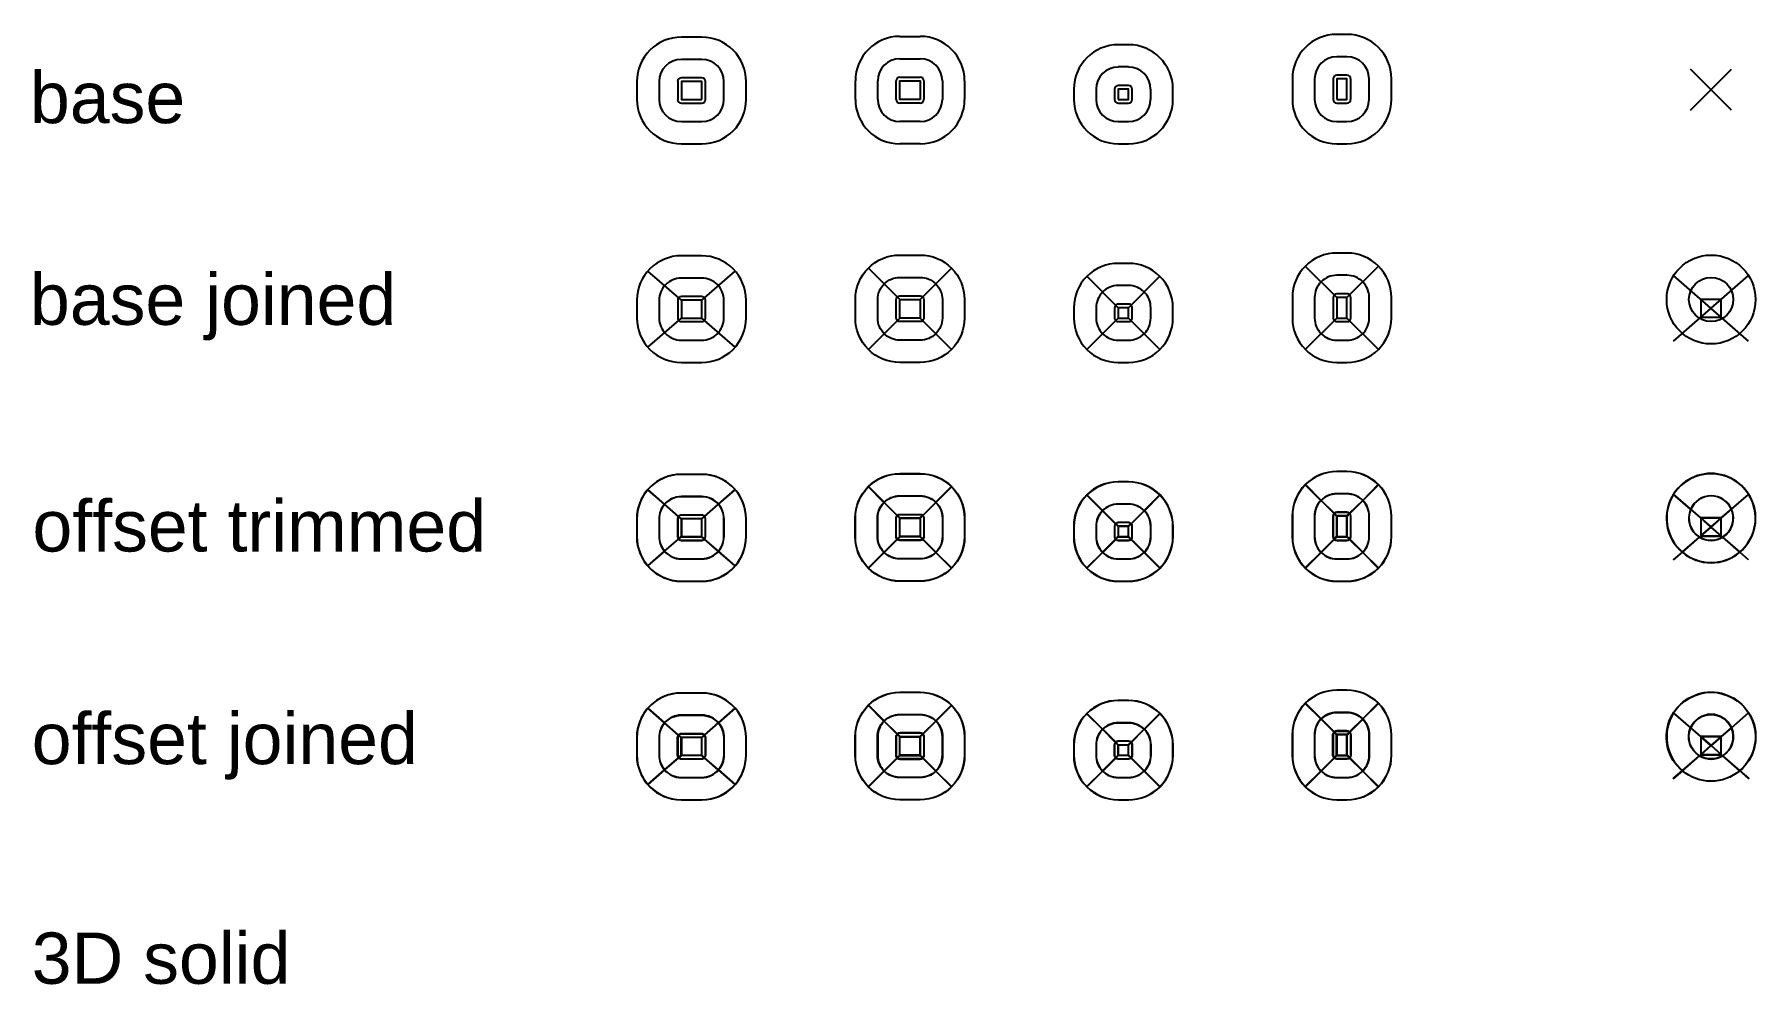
# Model space of a CAD drawing. Header units: millimetres. Extents: x 1558 to 27324, y 1800 to 8357.
# Drawn here: x 1558 to 13375, y 1800 to 8319 of the extents above; entities that cross this region are included whole.
import ezdxf

# ---------------------------------------------------------------- set-up
doc = ezdxf.new("R2010")
doc.units = ezdxf.units.MM
doc.styles.get("Standard").update_dxf_attribs({"font": 'arial.ttf'})

msp = doc.modelspace()

# ---------------------------------------------------------------- linework, layer by layer
for p, q in [((12928, 7798), (13211, 8080)), ((13211, 7798), (12928, 8080)), ((6000, 6495), (5770, 6695)), ((6140, 6495), (6369, 6695)), ((7500, 6500), (7284, 6716)), ((7640, 6500), (7855, 6716)), ((9000, 6443), (8784, 6659)), ((9070, 6443), (9286, 6659)), ((10500, 6514), (10284, 6729)), ((10570, 6514), (10786, 6729)), ((12813, 6215), (13327, 6664)), ((13327, 6215), (12813, 6664)), ((5770, 6173), (6000, 6373)), ((6369, 6173), (6140, 6373)), ((7500, 6373), (7284, 6157)), ((7640, 6373), (7855, 6157)), ((9000, 6373), (8784, 6157)), ((9070, 6373), (9286, 6157)), ((10500, 6373), (10284, 6157)), ((10570, 6373), (10786, 6157)), ((7391, 5108), (7284, 5215)), ((7392, 5109), (7285, 5216)), ((7748, 5109), (7855, 5216)), ((7748, 5108), (7855, 5215)), ((10391, 5122), (10284, 5229)), ((10392, 5122), (10285, 5230)), ((10678, 5122), (10785, 5230)), ((10679, 5122), (10786, 5229)), ((5884, 5095), (5770, 5195)), ((5885, 5096), (5771, 5196)), ((5980, 5012), (5885, 5095)), ((5981, 5012), (5885, 5095)), ((6159, 5012), (6254, 5095)), ((6160, 5012), (6255, 5095)), ((6255, 5096), (6369, 5196)), ((6255, 5095), (6370, 5195)), ((7481, 5018), (7392, 5107)), ((7482, 5019), (7393, 5108)), ((7658, 5019), (7747, 5108)), ((7658, 5018), (7748, 5107)), ((8891, 5051), (8784, 5158)), ((8892, 5052), (8785, 5159)), ((9178, 5052), (9285, 5159)), ((9179, 5051), (9286, 5158)), ((10481, 5032), (10392, 5121)), ((10482, 5033), (10393, 5122)), ((10588, 5033), (10678, 5122)), ((10589, 5032), (10678, 5121)), ((12929, 5061), (12812, 5163)), ((12930, 5062), (12813, 5164)), ((13210, 5062), (13327, 5164)), ((13210, 5061), (13327, 5163)), ((6000, 4996), (5981, 5012)), ((5999, 4995), (5981, 5011)), ((6140, 4996), (6159, 5012)), ((6140, 4995), (6159, 5011)), ((7500, 5001), (7482, 5018)), ((7499, 5000), (7482, 5018)), ((7640, 5000), (7658, 5018)), ((7640, 5001), (7657, 5018)), ((8981, 4961), (8892, 5051)), ((8982, 4962), (8893, 5051)), ((9088, 4962), (9178, 5051)), ((9089, 4961), (9178, 5051)), ((10500, 5015), (10482, 5032)), ((10499, 5014), (10482, 5031)), ((10570, 5015), (10588, 5032)), ((10571, 5014), (10588, 5031)), ((12999, 5000), (12930, 5061)), ((13000, 5001), (12930, 5061)), ((13069, 4939), (13000, 4999)), ((13070, 4940), (13001, 5000)), ((13070, 4940), (13139, 5000)), ((13070, 4939), (13140, 4999)), ((13140, 5001), (13209, 5061)), ((13140, 5000), (13210, 5061)), ((5885, 4773), (5981, 4856)), ((5885, 4773), (5980, 4856)), ((5981, 4857), (5999, 4873)), ((5981, 4856), (6000, 4872)), ((6159, 4857), (6140, 4873)), ((6159, 4856), (6140, 4872)), ((6254, 4773), (6159, 4856)), ((6255, 4773), (6160, 4856)), ((7481, 4855), (7392, 4766)), ((7482, 4854), (7393, 4765)), ((7499, 4873), (7482, 4855)), ((7500, 4872), (7482, 4855)), ((7640, 4873), (7658, 4855)), ((7640, 4872), (7657, 4855)), ((7658, 4855), (7748, 4766)), ((7658, 4854), (7747, 4765)), ((8981, 4855), (8892, 4766)), ((8982, 4854), (8893, 4765)), ((9000, 4944), (8982, 4961)), ((8999, 4943), (8982, 4961)), ((8999, 4873), (8982, 4855)), ((9000, 4872), (8982, 4855)), ((9070, 4944), (9088, 4961)), ((9088, 4855), (9070, 4872)), ((9071, 4943), (9088, 4961)), ((9071, 4873), (9088, 4855)), ((9088, 4854), (9178, 4765)), ((9089, 4855), (9178, 4766)), ((10481, 4855), (10392, 4766)), ((10482, 4854), (10393, 4765)), ((10499, 4873), (10482, 4855)), ((10500, 4872), (10482, 4855)), ((10570, 4872), (10588, 4855)), ((10571, 4873), (10588, 4855)), ((10588, 4854), (10678, 4765)), ((10589, 4855), (10678, 4766)), ((12873, 4768), (12990, 4870)), ((12873, 4767), (12990, 4869)), ((12990, 4870), (12999, 4878)), ((12991, 4870), (13000, 4877)), ((13000, 4879), (13069, 4939)), ((13001, 4878), (13070, 4939)), ((13139, 4878), (13070, 4939)), ((13140, 4879), (13070, 4939)), ((13149, 4870), (13140, 4878)), ((13149, 4870), (13140, 4877)), ((13266, 4767), (13149, 4869)), ((13267, 4768), (13150, 4870)), ((5770, 4673), (5884, 4773)), ((5771, 4672), (5885, 4772)), ((6370, 4673), (6255, 4773)), ((6369, 4672), (6255, 4772)), ((7391, 4765), (7284, 4658)), ((7392, 4764), (7285, 4657)), ((7748, 4765), (7855, 4658)), ((7748, 4764), (7855, 4657)), ((8891, 4765), (8784, 4658)), ((8892, 4764), (8785, 4657)), ((9178, 4764), (9285, 4657)), ((9179, 4765), (9286, 4658)), ((10391, 4765), (10284, 4658)), ((10392, 4764), (10285, 4657)), ((10678, 4764), (10785, 4657)), ((10679, 4765), (10786, 4658)), ((12812, 4715), (12872, 4767)), ((12813, 4714), (12873, 4767)), ((13327, 4714), (13267, 4767)), ((13327, 4715), (13268, 4767)), ((12812, 4715), (12813, 4714)), ((13327, 4714), (13327, 4715))]:
    msp.add_line(p, q)
for points in [[(6140, 8300), (6000, 8300)], [(7500, 8305), (7640, 8305)], [(10570, 8319), (10500, 8319)], [(9070, 8248), (9000, 8248)], [(10570, 8166), (10500, 8166)], [(6140, 8147), (6000, 8147)], [(7500, 8152), (7640, 8152)], [(9070, 8096), (9000, 8096)], [(10570, 8039), (10500, 8039)], [(5695, 7995), (5695, 7873)], [(5848, 7995), (5848, 7873)], [(5975, 7995), (5975, 7873)], [(6140, 8020), (6000, 8020)], [(6140, 7873), (6140, 7995), (6000, 7995), (6000, 7873), (6140, 7873)], [(6165, 7873), (6165, 7995)], [(6292, 7873), (6292, 7995)], [(6444, 7873), (6444, 7995)], [(7195, 7873), (7195, 8000)], [(7348, 7873), (7348, 8000)], [(7475, 7873), (7475, 8000)], [(7500, 8025), (7640, 8025)], [(7640, 7873), (7500, 7873), (7500, 8000), (7640, 8000), (7640, 7873)], [(7665, 8000), (7665, 7873)], [(7792, 8000), (7792, 7873)], [(7944, 8000), (7944, 7873)], [(8695, 7943), (8695, 7873)], [(8848, 7943), (8848, 7873)], [(8975, 7943), (8975, 7873)], [(9070, 7969), (9000, 7969)], [(9000, 7873), (9070, 7873), (9070, 7943), (9000, 7943), (9000, 7873)], [(9096, 7873), (9096, 7943)], [(9223, 7873), (9223, 7943)], [(9375, 7873), (9375, 7943)], [(10195, 8014), (10195, 7873)], [(10348, 8014), (10348, 7873)], [(10475, 8014), (10475, 7873)], [(10500, 7873), (10570, 7873), (10570, 8014), (10500, 8014), (10500, 7873)], [(10596, 7873), (10596, 8014)], [(10723, 7873), (10723, 8014)], [(10875, 7873), (10875, 8014)], [(6000, 7848), (6140, 7848)], [(7640, 7848), (7500, 7848)], [(9000, 7848), (9070, 7848)], [(10500, 7848), (10570, 7848)], [(6000, 7721), (6140, 7721)], [(7640, 7721), (7500, 7721)], [(9000, 7721), (9070, 7721)], [(10500, 7721), (10570, 7721)], [(6000, 7568), (6140, 7568)], [(7640, 7568), (7500, 7568)], [(9000, 7568), (9070, 7568)], [(10500, 7568), (10570, 7568)], [(7640, 6373), (7500, 6373), (7500, 6500), (7640, 6500), (7640, 6373)], [(10500, 6373), (10570, 6373), (10570, 6514), (10500, 6514), (10500, 6373)], [(13140, 6378), (13140, 6500), (13000, 6500), (13000, 6378), (13140, 6378)], [(6140, 6373), (6140, 6495), (6000, 6495), (6000, 6373), (6140, 6373)], [(9000, 6373), (9070, 6373), (9070, 6443), (9000, 6443), (9000, 6373)], [(5999, 4995), (5999, 4873)], [(6140, 4996), (6000, 4996)], [(6140, 4873), (6140, 4995), (6000, 4995), (6000, 4873), (6140, 4873)], [(6140, 4873), (6140, 4995)], [(7499, 4873), (7499, 5000)], [(7500, 5001), (7640, 5001)], [(7640, 4873), (7500, 4873), (7500, 5000), (7640, 5000), (7640, 4873)], [(7640, 5000), (7640, 4873)], [(10499, 5014), (10499, 4873)], [(10570, 5015), (10500, 5015)], [(10500, 4873), (10570, 4873), (10570, 5014), (10500, 5014), (10500, 4873)], [(10571, 4873), (10571, 5014)], [(12999, 5000), (12999, 4878)], [(13140, 5001), (13000, 5001)], [(13000, 4999), (13000, 4879)], [(13139, 5000), (13001, 5000)], [(13140, 4878), (13140, 5000)], [(13140, 4879), (13140, 4999)], [(6000, 4872), (6140, 4872)], [(7640, 4872), (7500, 4872)], [(8999, 4943), (8999, 4873)], [(9070, 4944), (9000, 4944)], [(9000, 4873), (9070, 4873), (9070, 4943), (9000, 4943), (9000, 4873)], [(9000, 4872), (9070, 4872)], [(9071, 4873), (9071, 4943)], [(10500, 4872), (10570, 4872)], [(13000, 4877), (13140, 4877)], [(13001, 4878), (13139, 4878)], [(6140, 3373), (6140, 3495), (6000, 3495), (6000, 3373), (6140, 3373)], [(7640, 3373), (7500, 3373), (7500, 3500), (7640, 3500), (7640, 3373)], [(9000, 3373), (9070, 3373), (9070, 3443), (9000, 3443), (9000, 3373)], [(10500, 3373), (10570, 3373), (10570, 3514), (10500, 3514), (10500, 3373)]]:
    msp.add_lwpolyline(points)
for points in [[(6140, 6800), (6000, 6800, 0.414214), (5695, 6495), (5695, 6373, 0.414214), (6000, 6068), (6140, 6068, 0.414214), (6444, 6373), (6444, 6495, 0.414214)], [(7500, 6068, -0.414214), (7195, 6373), (7195, 6500, -0.414214), (7500, 6805), (7640, 6805, -0.414214), (7944, 6500), (7944, 6373, -0.414214), (7640, 6068)], [(9375, 6443, 0.414214), (9070, 6748), (9000, 6748, 0.414214), (8695, 6443), (8695, 6373, 0.414214), (9000, 6068), (9070, 6068, 0.414214), (9375, 6373)], [(10570, 6819), (10500, 6819, 0.414214), (10195, 6514), (10195, 6373, 0.414214), (10500, 6068), (10570, 6068, 0.414214), (10875, 6373), (10875, 6514, 0.414214)], [(6292, 6373), (6292, 6495, 0.414214), (6140, 6647), (6000, 6647, 0.414214), (5848, 6495), (5848, 6373, 0.414214), (6000, 6221), (6140, 6221, 0.414214)], [(7640, 6652, -0.414214), (7792, 6500), (7792, 6373, -0.414214), (7640, 6221), (7500, 6221, -0.414214), (7348, 6373), (7348, 6500, -0.414214), (7500, 6652)], [(10723, 6514, 0.414214), (10570, 6666), (10500, 6666, 0.414214), (10348, 6514), (10348, 6373, 0.414214), (10500, 6221), (10570, 6221, 0.414214), (10723, 6373)], [(6140, 6520), (6000, 6520, 0.414214), (5975, 6495), (5975, 6373, 0.414214), (6000, 6348), (6140, 6348, 0.414214), (6165, 6373), (6165, 6495, 0.414214)], [(7500, 6348, -0.414214), (7475, 6373), (7475, 6500, -0.414214), (7500, 6525), (7640, 6525, -0.414214), (7665, 6500), (7665, 6373, -0.414214), (7640, 6348)], [(9223, 6443, 0.414214), (9070, 6596), (9000, 6596, 0.414214), (8848, 6443), (8848, 6373, 0.414214), (9000, 6221), (9070, 6221, 0.414214), (9223, 6373)], [(10596, 6514, 0.414214), (10570, 6539), (10500, 6539, 0.414214), (10475, 6514), (10475, 6373, 0.414214), (10500, 6348), (10570, 6348, 0.414214), (10596, 6373)], [(9000, 6469, 0.414214), (8975, 6443), (8975, 6373, 0.414214), (9000, 6348), (9070, 6348, 0.414214), (9096, 6373), (9096, 6443, 0.414214), (9070, 6469)], [(10570, 5319), (10500, 5319, 0.414214), (10194, 5014), (10194, 4873, 0.414214), (10500, 4567), (10570, 4567, 0.414214), (10876, 4873), (10876, 5014, 0.414214)], [(6140, 5300), (6000, 5300, 0.414214), (5694, 4995), (5694, 4873, 0.414214), (6000, 4567), (6140, 4567, 0.414214), (6445, 4873), (6445, 4995, 0.414214)], [(7500, 4567, -0.414214), (7194, 4873), (7194, 5000, -0.414214), (7500, 5306), (7640, 5306, -0.414214), (7945, 5000), (7945, 4873, -0.414214), (7640, 4567)], [(9376, 4943, 0.414214), (9070, 5249), (9000, 5249, 0.414214), (8694, 4943), (8694, 4873, 0.414214), (9000, 4567), (9070, 4567, 0.414214), (9376, 4873)], [(6140, 3800), (6000, 3800, 0.414214), (5694, 3495), (5694, 3373, 0.414214), (6000, 3067), (6140, 3067, 0.414214), (6445, 3373), (6445, 3495, 0.414214)], [(7500, 3067, -0.414214), (7194, 3373), (7194, 3500, -0.414214), (7500, 3806), (7640, 3806, -0.414214), (7945, 3500), (7945, 3373, -0.414214), (7640, 3067)], [(10570, 3819), (10500, 3819, 0.414214), (10194, 3514), (10194, 3373, 0.414214), (10500, 3067), (10570, 3067, 0.414214), (10876, 3373), (10876, 3514, 0.414214)], [(12872, 3267, -2.724131), (13268, 3267), (13327, 3215), (13327, 3214), (13267, 3267, -0.365659), (12873, 3267), (12813, 3214), (12812, 3215)], [(12813, 3664, -0.548415), (13327, 3664), (13210, 3562, 0.651747), (12930, 3562)], [(9376, 3443, 0.414214), (9070, 3749), (9000, 3749, 0.414214), (8694, 3443), (8694, 3373, 0.414214), (9000, 3067), (9070, 3067, 0.414214), (9376, 3373)], [(10393, 3622, -0.198263), (10500, 3666), (10570, 3666, -0.198263), (10678, 3622), (10588, 3533, 0.19513), (10570, 3540), (10500, 3540, 0.19513), (10482, 3533)], [(5980, 3356, -0.177576), (5974, 3373), (5974, 3495, -0.177576), (5980, 3512), (5885, 3595, 0.180689), (5848, 3495), (5848, 3373, 0.180689), (5885, 3273)], [(5885, 3595, -0.215955), (6000, 3647), (6140, 3647, -0.215955), (6254, 3595), (6159, 3512, 0.2128), (6140, 3521), (6000, 3521, 0.2128), (5981, 3512)], [(6160, 3356, 0.177576), (6166, 3373), (6166, 3495, 0.177576), (6160, 3512), (6255, 3595, -0.180689), (6292, 3495), (6292, 3373, -0.180689), (6255, 3273)], [(7392, 3607, 0.198263), (7348, 3500), (7348, 3373, 0.198263), (7392, 3266), (7481, 3355, -0.19513), (7474, 3373), (7474, 3500, -0.19513), (7481, 3518)], [(7658, 3519, 0.19513), (7640, 3526), (7500, 3526, 0.19513), (7482, 3519), (7393, 3608, -0.198263), (7500, 3652), (7640, 3652, -0.198263), (7747, 3608)], [(7748, 3266, 0.198263), (7792, 3373), (7792, 3500, 0.198263), (7748, 3607), (7658, 3518, -0.19513), (7666, 3500), (7666, 3373, -0.19513), (7658, 3355)], [(8981, 3355, -0.19513), (8974, 3373), (8974, 3443, -0.19513), (8981, 3461), (8892, 3551, 0.198263), (8848, 3443), (8848, 3373, 0.198263), (8892, 3266)], [(8893, 3551, -0.198263), (9000, 3596), (9070, 3596, -0.198263), (9178, 3551), (9088, 3462, 0.19513), (9070, 3469), (9000, 3469, 0.19513), (8982, 3462)], [(9178, 3551, -0.198263), (9223, 3443), (9223, 3373, -0.198263), (9178, 3266), (9089, 3355, 0.19513), (9096, 3373), (9096, 3443, 0.19513), (9089, 3461)], [(10392, 3621, 0.198263), (10348, 3514), (10348, 3373, 0.198263), (10392, 3266), (10481, 3355, -0.19513), (10474, 3373), (10474, 3514, -0.19513), (10481, 3532)], [(10678, 3621, -0.198263), (10723, 3514), (10723, 3373, -0.198263), (10678, 3266), (10589, 3355, 0.19513), (10596, 3373), (10596, 3514, 0.19513), (10589, 3532)], [(12990, 3370, -0.373514), (12929, 3561), (12812, 3663, 0.374279), (12873, 3268)], [(12930, 3561), (12999, 3500), (12999, 3378), (12990, 3370, -0.373505)], [(12930, 3561, -0.652858), (13209, 3561), (13140, 3501), (13000, 3501)], [(13149, 3370), (13140, 3378), (13140, 3500), (13210, 3561, -0.373505)], [(13210, 3561), (13327, 3663, -0.374279), (13267, 3268), (13150, 3370, 0.373514)], [(5999, 3373), (5999, 3495), (5981, 3511, 0.177464), (5975, 3495), (5975, 3373, 0.177464), (5981, 3357)], [(5981, 3512, -0.212686), (6000, 3520), (6140, 3520, -0.212686), (6159, 3512), (6140, 3496), (6000, 3496)], [(6140, 3373), (6140, 3495), (6159, 3511, -0.177464), (6165, 3495), (6165, 3373, -0.177464), (6159, 3357)], [(7482, 3518, 0.195017), (7475, 3500), (7475, 3373, 0.195017), (7482, 3355), (7499, 3373), (7499, 3500)], [(7657, 3518, 0.195017), (7640, 3525), (7500, 3525, 0.195017), (7482, 3518), (7500, 3501), (7640, 3501)], [(7640, 3373), (7640, 3500), (7658, 3518, -0.195017), (7665, 3500), (7665, 3373, -0.195017), (7658, 3355)], [(8999, 3373), (8999, 3443), (8982, 3461, 0.195017), (8975, 3443), (8975, 3373, 0.195017), (8982, 3355)], [(9000, 3444), (9070, 3444), (9088, 3461, 0.195017), (9070, 3469), (9000, 3469, 0.195017), (8982, 3461)], [(9088, 3461, -0.195017), (9096, 3443), (9096, 3373, -0.195017), (9088, 3355), (9071, 3373), (9071, 3443)], [(10499, 3373), (10499, 3514), (10482, 3531, 0.195017), (10475, 3514), (10475, 3373, 0.195017), (10482, 3355)], [(10570, 3515), (10500, 3515), (10482, 3532, -0.195017), (10500, 3539), (10570, 3539, -0.195017), (10588, 3532)], [(10588, 3531, -0.195017), (10596, 3514), (10596, 3373, -0.195017), (10588, 3355), (10571, 3373), (10571, 3514)], [(6159, 3356, -0.2128), (6140, 3347), (6000, 3347, -0.2128), (5981, 3356), (5885, 3273, 0.215955), (6000, 3221), (6140, 3221, 0.215955), (6254, 3273)], [(6140, 3372), (6000, 3372), (5981, 3356, 0.212686), (6000, 3348), (6140, 3348, 0.212686), (6159, 3356)], [(7482, 3354, 0.19513), (7500, 3347), (7640, 3347, 0.19513), (7658, 3354), (7747, 3265, -0.198263), (7640, 3221), (7500, 3221, -0.198263), (7393, 3265)], [(7500, 3372), (7640, 3372), (7657, 3355, -0.195017), (7640, 3348), (7500, 3348, -0.195017), (7482, 3355)], [(9088, 3354, -0.19513), (9070, 3347), (9000, 3347, -0.19513), (8982, 3354), (8893, 3265, 0.198263), (9000, 3221), (9070, 3221, 0.198263), (9178, 3265)], [(9070, 3372), (9000, 3372), (8982, 3355, 0.195017), (9000, 3348), (9070, 3348, 0.195017), (9088, 3355)], [(10393, 3265, 0.198263), (10500, 3221), (10570, 3221, 0.198263), (10678, 3265), (10588, 3354, -0.19513), (10570, 3347), (10500, 3347, -0.19513), (10482, 3354)], [(10500, 3372), (10570, 3372), (10588, 3355, -0.195017), (10570, 3348), (10500, 3348, -0.195017), (10482, 3355)], [(12990, 3369, 0.280039), (13149, 3369), (13266, 3267, -0.365442), (12873, 3267)], [(12991, 3370), (13000, 3377), (13140, 3377), (13149, 3370, -0.279184)]]:
    msp.add_lwpolyline(points, format="xyb", close=True)
for points in [[(10785, 5230, 0.198588), (10570, 5319), (10500, 5319, 0.198588), (10285, 5230)], [(6369, 5196, 0.216282), (6140, 5300), (6000, 5300, 0.216282), (5771, 5196)], [(7284, 4658, -0.198588), (7195, 4873), (7195, 5000, -0.198588), (7284, 5215)], [(7285, 5216, -0.198588), (7500, 5305), (7640, 5305, -0.198588), (7855, 5216, -0.198588)], [(7855, 5215, -0.198588), (7944, 5000), (7944, 4873, -0.198588), (7855, 4658, -0.198588)], [(9285, 5159, 0.198588), (9070, 5248), (9000, 5248, 0.198588), (8785, 5159)], [(10284, 5229, 0.198588), (10195, 5014), (10195, 4873, 0.198588), (10284, 4658, 0.198588)], [(10786, 4658, 0.198588), (10875, 4873), (10875, 5014, 0.198588), (10786, 5229)], [(5770, 5195, 0.181012), (5695, 4995), (5695, 4873, 0.181012), (5770, 4673, 0.181012)], [(5884, 5095, 0.180692), (5847, 4995), (5847, 4873, 0.180692), (5884, 4773)], [(5885, 5095, 0.180689), (5848, 4995), (5848, 4873, 0.180689), (5885, 4773)], [(6255, 5096, 0.215958), (6140, 5148), (6000, 5148, 0.215958), (5885, 5096)], [(6254, 5095, 0.215955), (6140, 5147), (6000, 5147, 0.215955), (5885, 5095)], [(6255, 4773, 0.180689), (6292, 4873), (6292, 4995, 0.180689), (6255, 5095)], [(6255, 4773, 0.180692), (6293, 4873), (6293, 4995, 0.180692), (6255, 5095)], [(6370, 4673, 0.181012), (6444, 4873), (6444, 4995, 0.181012), (6370, 5195)], [(7391, 4765, -0.198266), (7347, 4873), (7347, 5000, -0.198266), (7391, 5108)], [(7392, 4766, -0.198263), (7348, 4873), (7348, 5000, -0.198263), (7392, 5107)], [(7392, 5109, -0.198266), (7500, 5153), (7640, 5153, -0.198266), (7748, 5109, -0.198266)], [(7393, 5108, -0.198263), (7500, 5152), (7640, 5152, -0.198263), (7747, 5108, -0.198263)], [(7748, 5108, -0.198266), (7793, 5000), (7793, 4873, -0.198266), (7748, 4765, -0.198266)], [(7748, 5107, -0.198263), (7792, 5000), (7792, 4873, -0.198263), (7748, 4766, -0.198263)], [(8784, 5158, 0.198588), (8695, 4943), (8695, 4873, 0.198588), (8784, 4658, 0.198588)], [(9178, 5052, 0.198266), (9070, 5096), (9000, 5096, 0.198266), (8892, 5052)], [(9178, 5051, 0.198263), (9070, 5096), (9000, 5096, 0.198263), (8893, 5051)], [(9286, 4658, 0.198588), (9375, 4873), (9375, 4943, 0.198588), (9286, 5158)], [(10391, 5122, 0.198266), (10347, 5014), (10347, 4873, 0.198266), (10391, 4765, 0.198266)], [(10392, 5121, 0.198263), (10348, 5014), (10348, 4873, 0.198263), (10392, 4766, 0.198263)], [(10678, 5122, 0.198266), (10570, 5167), (10500, 5167, 0.198266), (10392, 5122)], [(10678, 5122, 0.198263), (10570, 5166), (10500, 5166, 0.198263), (10393, 5122)], [(10678, 4766, 0.198263), (10723, 4873), (10723, 5014, 0.198263), (10678, 5121)], [(10679, 4765, 0.198266), (10723, 4873), (10723, 5014, 0.198266), (10679, 5122)], [(5980, 5012, 0.177576), (5974, 4995), (5974, 4873, 0.177576), (5980, 4856)], [(5981, 5011, 0.177464), (5975, 4995), (5975, 4873, 0.177464), (5981, 4857)], [(6159, 5012, 0.2128), (6140, 5021), (6000, 5021, 0.2128), (5981, 5012)], [(6159, 5012, 0.212686), (6140, 5020), (6000, 5020, 0.212686), (5981, 5012)], [(6159, 4857, 0.177464), (6165, 4873), (6165, 4995, 0.177464), (6159, 5011)], [(6160, 4856, 0.177576), (6166, 4873), (6166, 4995, 0.177576), (6160, 5012)], [(7481, 4855, -0.19513), (7474, 4873), (7474, 5000, -0.19513), (7481, 5018)], [(7482, 4855, -0.195017), (7475, 4873), (7475, 5000, -0.195017), (7482, 5018)], [(7482, 5019, -0.19513), (7500, 5026), (7640, 5026, -0.19513), (7658, 5019, -0.19513)], [(7482, 5018, -0.195017), (7500, 5025), (7640, 5025, -0.195017), (7657, 5018, -0.195017)], [(7658, 5018, -0.195017), (7665, 5000), (7665, 4873, -0.195017), (7658, 4855, -0.195017)], [(7658, 5018, -0.19513), (7666, 5000), (7666, 4873, -0.19513), (7658, 4855, -0.19513)], [(8891, 5051, 0.198266), (8847, 4943), (8847, 4873, 0.198266), (8891, 4765, 0.198266)], [(8892, 5051, 0.198263), (8848, 4943), (8848, 4873, 0.198263), (8892, 4766, 0.198263)], [(9088, 4961, 0.195017), (9070, 4969), (9000, 4969, 0.195017), (8982, 4961)], [(9088, 4962, 0.19513), (9070, 4969), (9000, 4969, 0.19513), (8982, 4962)], [(9178, 4766, 0.198263), (9223, 4873), (9223, 4943, 0.198263), (9178, 5051)], [(9179, 4765, 0.198266), (9223, 4873), (9223, 4943, 0.198266), (9179, 5051)], [(10481, 5032, 0.19513), (10474, 5014), (10474, 4873, 0.19513), (10481, 4855, 0.19513)], [(10482, 5031, 0.195017), (10475, 5014), (10475, 4873, 0.195017), (10482, 4855, 0.195017)], [(10588, 5033, 0.19513), (10570, 5040), (10500, 5040, 0.19513), (10482, 5033)], [(10588, 5032, 0.195017), (10570, 5039), (10500, 5039, 0.195017), (10482, 5032)], [(10588, 4855, 0.195017), (10596, 4873), (10596, 5014, 0.195017), (10588, 5031)], [(10589, 4855, 0.19513), (10596, 4873), (10596, 5014, 0.19513), (10589, 5032)], [(5981, 4856, 0.212686), (6000, 4848), (6140, 4848, 0.212686), (6159, 4856, 0.212686)], [(5981, 4856, 0.2128), (6000, 4847), (6140, 4847, 0.2128), (6159, 4856, 0.2128)], [(7657, 4855, -0.195017), (7640, 4848), (7500, 4848, -0.195017), (7482, 4855, -0.195017)], [(7658, 4854, -0.19513), (7640, 4847), (7500, 4847, -0.19513), (7482, 4854, -0.19513)], [(8981, 4961, 0.19513), (8974, 4943), (8974, 4873, 0.19513), (8981, 4855, 0.19513)], [(8982, 4961, 0.195017), (8975, 4943), (8975, 4873, 0.195017), (8982, 4855, 0.195017)], [(8982, 4855, 0.195017), (9000, 4848), (9070, 4848, 0.195017), (9088, 4855, 0.195017)], [(8982, 4854, 0.19513), (9000, 4847), (9070, 4847, 0.19513), (9088, 4854, 0.19513)], [(9088, 4855, 0.195017), (9096, 4873), (9096, 4943, 0.195017), (9088, 4961)], [(9089, 4855, 0.19513), (9096, 4873), (9096, 4943, 0.19513), (9089, 4961)], [(10482, 4855, 0.195017), (10500, 4848), (10570, 4848, 0.195017), (10588, 4855)], [(10482, 4854, 0.19513), (10500, 4847), (10570, 4847, 0.19513), (10588, 4854)], [(5885, 4773, 0.215955), (6000, 4721), (6140, 4721, 0.215955), (6254, 4773, 0.215955)], [(5885, 4772, 0.215958), (6000, 4720), (6140, 4720, 0.215958), (6255, 4772, 0.215958)], [(7748, 4764, -0.198266), (7640, 4720), (7500, 4720, -0.198266), (7392, 4764, -0.198266)], [(7747, 4765, -0.198263), (7640, 4721), (7500, 4721, -0.198263), (7393, 4765, -0.198263)], [(8892, 4764, 0.198266), (9000, 4720), (9070, 4720, 0.198266), (9178, 4764, 0.198266)], [(8893, 4765, 0.198263), (9000, 4721), (9070, 4721, 0.198263), (9178, 4765, 0.198263)], [(10392, 4764, 0.198266), (10500, 4720), (10570, 4720, 0.198266), (10678, 4764)], [(10393, 4765, 0.198263), (10500, 4721), (10570, 4721, 0.198263), (10678, 4765)], [(5771, 4672, 0.216282), (6000, 4568), (6140, 4568, 0.216282), (6369, 4672)], [(7855, 4657, -0.198588), (7640, 4568), (7500, 4568, -0.198588), (7285, 4657, -0.198588)], [(8785, 4657, 0.198588), (9000, 4568), (9070, 4568, 0.198588), (9285, 4657, 0.198588)], [(10285, 4657, 0.198588), (10500, 4568), (10570, 4568, 0.198588), (10785, 4657)], [(6369, 3696, 0.216282), (6140, 3800), (6000, 3800, 0.216282), (5771, 3696)], [(7285, 3716, -0.198588), (7500, 3805), (7640, 3805, -0.198588), (7855, 3716, -0.198588)], [(10785, 3730, 0.198588), (10570, 3819), (10500, 3819, 0.198588), (10285, 3730)], [(5770, 3695, 0.181012), (5695, 3495), (5695, 3373, 0.181012), (5770, 3173, 0.181012)], [(5770, 3695), (5884, 3595, 0.180692), (5847, 3495), (5847, 3373, 0.180692), (5884, 3273), (5770, 3173)], [(6369, 3696), (6255, 3596, 0.215958), (6140, 3648), (6000, 3648, 0.215958), (5885, 3596), (5771, 3696)], [(6370, 3173), (6255, 3273, 0.180692), (6293, 3373), (6293, 3495, 0.180692), (6255, 3595), (6370, 3695)], [(6370, 3173, 0.181012), (6444, 3373), (6444, 3495, 0.181012), (6370, 3695)], [(7284, 3158, -0.198588), (7195, 3373), (7195, 3500, -0.198588), (7284, 3715)], [(7284, 3158), (7391, 3265, -0.198266), (7347, 3373), (7347, 3500, -0.198266), (7391, 3608), (7284, 3715)], [(7285, 3716), (7392, 3609, -0.198266), (7500, 3653), (7640, 3653, -0.198266), (7748, 3609), (7855, 3716)], [(7855, 3715), (7748, 3608, -0.198266), (7793, 3500), (7793, 3373, -0.198266), (7748, 3265), (7855, 3158)], [(7855, 3715, -0.198588), (7944, 3500), (7944, 3373, -0.198588), (7855, 3158, -0.198588)], [(9285, 3659, 0.198588), (9070, 3748), (9000, 3748, 0.198588), (8785, 3659)], [(10284, 3729, 0.198588), (10195, 3514), (10195, 3373, 0.198588), (10284, 3158, 0.198588)], [(10284, 3729), (10391, 3622, 0.198266), (10347, 3514), (10347, 3373, 0.198266), (10391, 3265), (10284, 3158)], [(10785, 3730), (10678, 3622, 0.198266), (10570, 3667), (10500, 3667, 0.198266), (10392, 3622), (10285, 3730)], [(10786, 3158), (10679, 3265, 0.198266), (10723, 3373), (10723, 3514, 0.198266), (10679, 3622), (10786, 3729)], [(10786, 3158, 0.198588), (10875, 3373), (10875, 3514, 0.198588), (10786, 3729)], [(8784, 3658, 0.198588), (8695, 3443), (8695, 3373, 0.198588), (8784, 3158, 0.198588)], [(8784, 3658), (8891, 3551, 0.198266), (8847, 3443), (8847, 3373, 0.198266), (8891, 3265), (8784, 3158)], [(9285, 3659), (9178, 3552, 0.198266), (9070, 3596), (9000, 3596, 0.198266), (8892, 3552), (8785, 3659)], [(9286, 3158), (9179, 3265, 0.198266), (9223, 3373), (9223, 3443, 0.198266), (9179, 3551), (9286, 3658)], [(9286, 3158, 0.198588), (9375, 3373), (9375, 3443, 0.198588), (9286, 3658)], [(5771, 3172), (5885, 3272, 0.215958), (6000, 3220), (6140, 3220, 0.215958), (6255, 3272), (6369, 3172)], [(7855, 3157), (7748, 3264, -0.198266), (7640, 3220), (7500, 3220, -0.198266), (7392, 3264), (7285, 3157)], [(8785, 3157), (8892, 3264, 0.198266), (9000, 3220), (9070, 3220, 0.198266), (9178, 3264), (9285, 3157)], [(10285, 3157), (10392, 3264, 0.198266), (10500, 3220), (10570, 3220, 0.198266), (10678, 3264), (10785, 3157)], [(5771, 3172, 0.216282), (6000, 3068), (6140, 3068, 0.216282), (6369, 3172)], [(7855, 3157, -0.198588), (7640, 3068), (7500, 3068, -0.198588), (7285, 3157, -0.198588)], [(8785, 3157, 0.198588), (9000, 3068), (9070, 3068, 0.198588), (9285, 3157, 0.198588)], [(10285, 3157, 0.198588), (10500, 3068), (10570, 3068, 0.198588), (10785, 3157)]]:
    msp.add_lwpolyline(points, format="xyb")
for points in [[(13000, 3499), (13000, 3379), (13069, 3439)], [(13139, 3500), (13001, 3500), (13070, 3440)], [(13070, 3439), (13001, 3378), (13139, 3378)], [(13070, 3439), (13140, 3379), (13140, 3499)]]:
    msp.add_lwpolyline(points, close=True)
for radius in [305, 152]:
    msp.add_circle((13070, 6500), radius)
for centre, radius, start, end in [((6000, 7995), 305, 90, 180), ((6140, 7995), 305, 0, 90), ((7500, 8000), 305, 90, 180), ((7640, 8000), 305, 0, 90), ((10500, 8014), 305, 90, 180), ((10570, 8014), 305, 0, 90), ((9000, 7943), 305, 90, 180), ((9070, 7943), 305, 0, 90), ((10500, 8014), 152, 90, 180), ((10570, 8014), 152, 0, 90), ((6000, 7995), 152, 90, 180), ((6140, 7995), 152, 0, 90), ((7500, 8000), 152, 90, 180), ((7640, 8000), 152, 0, 90), ((9000, 7943), 152, 90, 180), ((9070, 7943), 152, 0, 90), ((10500, 8014), 25.4, 90, 180), ((10570, 8014), 25.4, 0, 90), ((6000, 7995), 25.4, 90, 180), ((6140, 7995), 25.4, 0, 90), ((7500, 8000), 25.4, 90, 180), ((7640, 8000), 25.4, 0, 90), ((9000, 7943), 25.4, 90, 180), ((9070, 7943), 25.4, 0, 90), ((6000, 7873), 305, 180, 270), ((6000, 7873), 152, 180, 270), ((6000, 7873), 25.4, 180, 270), ((6140, 7873), 305, 270, 0), ((6140, 7873), 152, 270, 0), ((6140, 7873), 25.4, 270, 0), ((7500, 7873), 305, 180, 270), ((7500, 7873), 152, 180, 270), ((7500, 7873), 25.4, 180, 270), ((7640, 7873), 305, 270, 0), ((7640, 7873), 152, 270, 0), ((7640, 7873), 25.4, 270, 0), ((9000, 7873), 305, 180, 270), ((9000, 7873), 152, 180, 270), ((9000, 7873), 25.4, 180, 270), ((9070, 7873), 305, 270, 0), ((9070, 7873), 152, 270, 0), ((9070, 7873), 25.4, 270, 0), ((10500, 7873), 305, 180, 270), ((10500, 7873), 152, 180, 270), ((10500, 7873), 25.4, 180, 270), ((10570, 7873), 305, 270, 0), ((10570, 7873), 152, 270, 0), ((10570, 7873), 25.4, 270, 0), ((13070, 5000), 306, 310.3153, 229.6847), ((13070, 5000), 305, 32.5179, 147.4821), ((13070, 5000), 305, 147.627, 229.7063), ((13070, 5000), 153, 23.8116, 156.1884), ((13070, 5000), 152, 23.7224, 156.2776), ((13070, 5000), 305, 310.2937, 32.373), ((13070, 5000), 152, 156.5781, 238.5018), ((13070, 5000), 153, 156.4872, 238.4126), ((13070, 5000), 152, 301.4982, 23.4219), ((13070, 5000), 153, 301.5874, 23.5128), ((13070, 5000), 153, 238.7114, 301.2886), ((13070, 5000), 152, 238.8023, 301.1977), ((13070, 5000), 306, 229.8292, 310.1708), ((13070, 5000), 305, 229.8512, 310.1488)]:
    msp.add_arc(centre, radius, start, end)

# ---------------------------------------------------------------- texts
for s, height, p in [('base', 351.9, (1528, 7710)), ('base joined', 351.95, (1528, 6326)), ('offset trimmed', 351.95, (1545, 4771)), ('offset joined', 351.95, (1540, 3312)), ('3D solid', 351.9, (1540, 1805))]:
    msp.add_text(s, height=height).set_placement(p)

doc.saveas('drawing.dxf')
